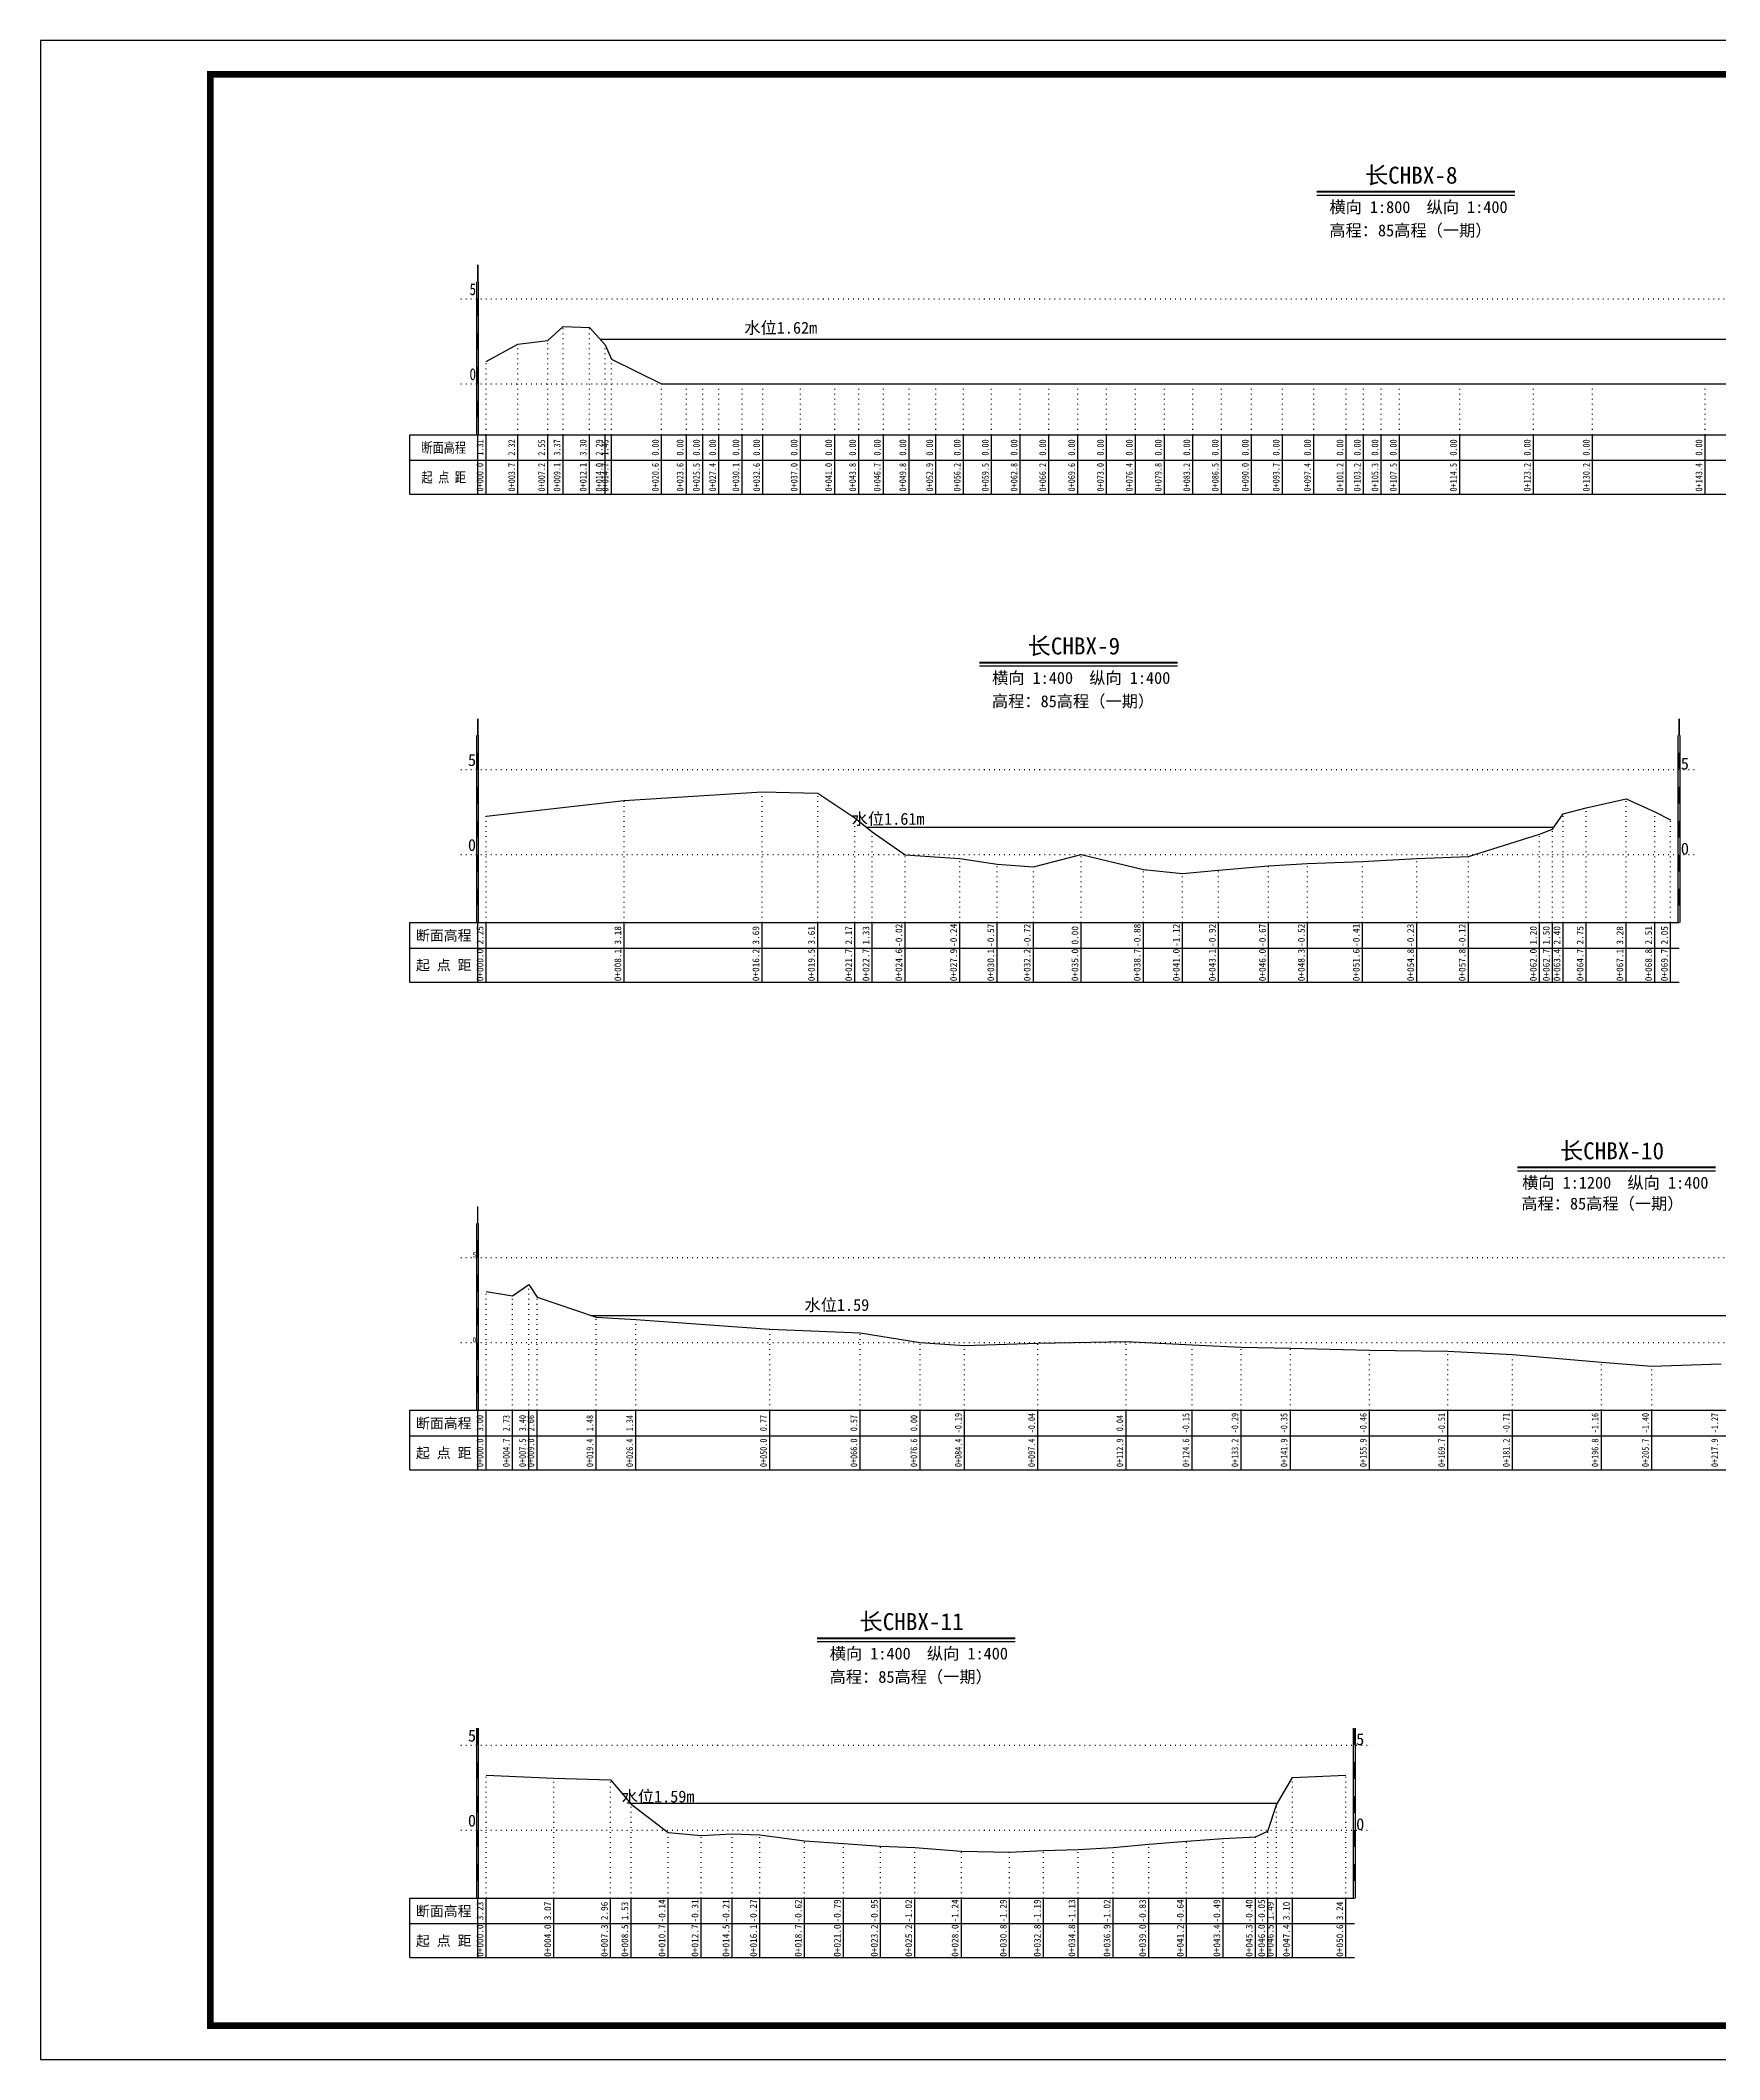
# Model space of a CAD drawing. Header units: millimetres. Extents: x 519117 to 522689, y 3371934 to 3372232.
# Drawn here: x 520017.2 to 520264.2, y 3371934.3 to 3372231.3 of the extents above; entities that cross this region are included whole.
import ezdxf
from ezdxf.enums import TextEntityAlignment as Align

# ---------------------------------------------------------------- set-up
doc = ezdxf.new("R2010")
doc.units = ezdxf.units.MM
doc.header["$LTSCALE"] = 0.4
doc.header["$MEASUREMENT"] = 0
doc.linetypes.add('X4', pattern=[1.6, 0, -1.6])
for name, color, linetype in [('DMX', 1, 'Continuous'), ('zdm1', 5, 'Continuous'), ('ZDMT5', 3, 'Continuous'), ('图框', 7, 'Continuous'), ('断面名称', 5, 'Continuous'), ('比例尺', 3, 'Continuous'), ('水位', 7, 'Continuous')]:
    doc.layers.add(name, color=color, linetype=linetype)
doc.styles.add('HDM', font='仿宋_GB2312.ttf')
doc.styles.add('宋体', font='SimSun.ttf')

msp = doc.modelspace()

# ---------------------------------------------------------------- linework, layer by layer
at = {"layer": 'DMX', "linetype": 'Continuous'}
for p, q in [((520082.8, 3372047.28), (520086.68, 3372046.6)), ((520086.68, 3372046.6), (520089.06, 3372048.28)), ((520089.06, 3372048.28), (520090.28, 3372046.43)), ((520090.28, 3372046.43), (520098.96, 3372043.48)), ((520098.96, 3372043.48), (520104.82, 3372043.13)), ((520104.82, 3372043.13), (520124.49, 3372041.7)), ((520124.49, 3372041.7), (520137.78, 3372041.2)), ((520137.78, 3372041.2), (520146.62, 3372039.78)), ((520146.62, 3372039.78), (520153.14, 3372039.3)), ((520153.14, 3372039.3), (520163.93, 3372039.68)), ((520163.93, 3372039.68), (520176.9, 3372039.88)), ((520176.9, 3372039.88), (520186.63, 3372039.4)), ((520186.63, 3372039.4), (520193.83, 3372039.05)), ((520193.83, 3372039.05), (520201.07, 3372038.9)), ((520201.07, 3372038.9), (520212.71, 3372038.63)), ((520212.71, 3372038.63), (520224.24, 3372038.5)), ((520224.24, 3372038.5), (520233.76, 3372038)), ((520233.76, 3372038), (520246.81, 3372036.88)), ((520246.81, 3372036.88), (520254.22, 3372036.28)), ((520254.22, 3372036.28), (520264.41, 3372036.6))]:
    msp.add_line(p, q, dxfattribs=at)
at = {"layer": 'DMX', "linetype": 'Continuous', "flags": 128}
for points in [[(520082.8, 3372184.05), (520087.46, 3372186.58), (520091.85, 3372187.15), (520094.14, 3372189.2), (520097.98, 3372189.03), (520100.31, 3372186.5), (520101.2, 3372184.4), (520108.6, 3372180.78), (520112.24, 3372180.78), (520114.64, 3372180.78), (520117.01, 3372180.78), (520120.44, 3372180.78), (520123.49, 3372180.78), (520129, 3372180.78), (520134.09, 3372180.78), (520137.6, 3372180.78), (520141.23, 3372180.78), (520144.99, 3372180.78), (520148.93, 3372180.78), (520152.99, 3372180.78), (520157.13, 3372180.78), (520161.35, 3372180.78), (520165.56, 3372180.78), (520169.81, 3372180.78), (520174.05, 3372180.78), (520178.3, 3372180.78), (520182.55, 3372180.78), (520186.75, 3372180.78), (520190.94, 3372180.78), (520195.35, 3372180.78), (520199.9, 3372180.78), (520204.5, 3372180.78), (520209.29, 3372180.78), (520211.83, 3372180.78), (520214.44, 3372180.78), (520217.14, 3372180.78), (520225.98, 3372180.78), (520236.84, 3372180.78), (520245.53, 3372180.78), (520262.09, 3372180.78), (520273.66, 3372180.78)], [(520082.8, 3372117.15), (520103.08, 3372119.48), (520123.38, 3372120.75), (520131.55, 3372120.55), (520137.03, 3372116.95), (520139.58, 3372114.85), (520144.4, 3372111.48), (520152.45, 3372110.93), (520157.93, 3372110.1), (520163.28, 3372109.73), (520170.3, 3372111.53), (520179.45, 3372109.33), (520185.2, 3372108.73), (520190.5, 3372109.23), (520197.88, 3372109.85), (520203.6, 3372110.23), (520211.68, 3372110.5), (520219.68, 3372110.95), (520227.25, 3372111.23), (520237.73, 3372114.53), (520239.63, 3372115.28), (520241.2, 3372117.53), (520244.6, 3372118.4), (520250.45, 3372119.73), (520254.68, 3372117.8), (520257, 3372116.65)], [(520082.8, 3371976.1), (520092.75, 3371975.7), (520101.1, 3371975.43), (520104.1, 3371971.85), (520109.58, 3371967.68), (520114.43, 3371967.25), (520118.98, 3371967.5), (520123.03, 3371967.35), (520129.6, 3371966.48), (520135.35, 3371966.05), (520140.8, 3371965.65), (520145.85, 3371965.48), (520152.68, 3371964.93), (520159.78, 3371964.8), (520164.78, 3371965.05), (520169.85, 3371965.2), (520175.03, 3371965.48), (520180.25, 3371965.95), (520185.8, 3371966.43), (520191.18, 3371966.8), (520195.93, 3371967.03), (520197.75, 3371967.9), (520199.03, 3371971.75), (520199.03, 3371971.75), (520201.4, 3371975.78), (520201.4, 3371975.78), (520209.25, 3371976.13), (520209.25, 3371976.13)]]:
    msp.add_lwpolyline(points, dxfattribs=at)
at = {"layer": 'zdm1', "linetype": 'Continuous'}
for p, q in [((520081.43, 3372173.28), (520081.43, 3372195.78)), ((520081.68, 3372173.28), (520081.68, 3372195.78)), ((520071.55, 3372173.28), (520082.8, 3372173.28)), ((520071.55, 3372164.53), (520071.55, 3372173.28)), ((520081.55, 3372164.53), (520081.55, 3372173.28)), ((520082.8, 3372173.28), (520357.48, 3372173.28)), ((520071.55, 3372169.53), (520357.48, 3372169.53)), ((520071.55, 3372164.53), (520357.48, 3372164.53)), ((520081.43, 3372101.53), (520081.43, 3372129.03)), ((520081.68, 3372101.53), (520081.68, 3372129.03)), ((520258.13, 3372101.53), (520258.13, 3372129.03)), ((520258.38, 3372101.53), (520258.38, 3372129.03)), ((520071.55, 3372092.78), (520071.55, 3372101.53)), ((520071.55, 3372101.53), (520082.8, 3372101.53)), ((520081.55, 3372092.78), (520081.55, 3372101.53)), ((520082.8, 3372101.53), (520258.25, 3372101.53)), ((520071.55, 3372097.78), (520258.25, 3372097.78)), ((520071.55, 3372092.78), (520258.25, 3372092.78)), ((520081.55, 3372057.28), (520081.55, 3372059.78)), ((520081.43, 3372029.78), (520081.43, 3372057.28)), ((520081.68, 3372029.78), (520081.68, 3372057.28)), ((520081.55, 3372052.28), (520081.55, 3372054.78)), ((520081.55, 3372047.28), (520081.55, 3372049.78)), ((520081.55, 3372042.28), (520081.55, 3372044.78)), ((520081.55, 3372037.28), (520081.55, 3372039.78)), ((520081.55, 3372032.28), (520081.55, 3372034.78)), ((520071.55, 3372021.03), (520071.55, 3372029.78)), ((520071.55, 3372029.78), (520082.8, 3372029.78)), ((520081.55, 3372021.03), (520081.55, 3372029.78)), ((520082.8, 3372029.78), (520418.87, 3372029.78)), ((520071.55, 3372026.03), (520418.87, 3372026.03)), ((520071.55, 3372021.03), (520418.87, 3372021.03)), ((520081.43, 3371958.03), (520081.43, 3371983.03)), ((520081.68, 3371958.03), (520081.68, 3371983.03)), ((520210.38, 3371958.03), (520210.38, 3371983.03)), ((520210.63, 3371958.03), (520210.63, 3371983.03)), ((520071.55, 3371949.28), (520071.55, 3371958.03)), ((520071.55, 3371958.03), (520082.8, 3371958.03)), ((520081.55, 3371949.28), (520081.55, 3371958.03)), ((520082.8, 3371958.03), (520210.5, 3371958.03)), ((520071.55, 3371954.28), (520210.5, 3371954.28)), ((520071.55, 3371949.28), (520210.5, 3371949.28))]:
    msp.add_line(p, q, dxfattribs=at)
at = {"layer": 'zdm1', "linetype": 'X4'}
for p, q in [((520079.05, 3372193.28), (520359.98, 3372193.28)), ((520079.05, 3372180.78), (520359.98, 3372180.78)), ((520079.05, 3372124.03), (520260.75, 3372124.03)), ((520079.05, 3372111.53), (520260.75, 3372111.53)), ((520079.05, 3372052.28), (520421.37, 3372052.28)), ((520079.05, 3372039.78), (520421.37, 3372039.78)), ((520079.05, 3371980.53), (520213, 3371980.53)), ((520079.05, 3371968.03), (520213, 3371968.03))]:
    msp.add_line(p, q, dxfattribs=at)
at = {"layer": 'zdm1', "linetype": 'Continuous', "flags": 128}
for points in [[(520081.55, 3372195.78, 0.25, 0.25, 0), (520081.55, 3372198.28, 0.25, 0.25, 0)], [(520081.55, 3372190.78, 0.25, 0.25, 0), (520081.55, 3372193.28, 0.25, 0.25, 0)], [(520081.55, 3372185.78, 0.25, 0.25, 0), (520081.55, 3372188.28, 0.25, 0.25, 0)], [(520081.55, 3372180.78, 0.25, 0.25, 0), (520081.55, 3372183.28, 0.25, 0.25, 0)], [(520081.55, 3372175.78, 0.25, 0.25, 0), (520081.55, 3372178.28, 0.25, 0.25, 0)], [(520081.55, 3372129.03, 0.25, 0.25, 0), (520081.55, 3372131.53, 0.25, 0.25, 0)], [(520258.25, 3372129.03, 0.25, 0.25, 0), (520258.25, 3372131.53, 0.25, 0.25, 0)], [(520081.55, 3372124.03, 0.25, 0.25, 0), (520081.55, 3372126.53, 0.25, 0.25, 0)], [(520258.25, 3372124.03, 0.25, 0.25, 0), (520258.25, 3372126.53, 0.25, 0.25, 0)], [(520081.55, 3372119.03, 0.25, 0.25, 0), (520081.55, 3372121.53, 0.25, 0.25, 0)], [(520258.25, 3372119.03, 0.25, 0.25, 0), (520258.25, 3372121.53, 0.25, 0.25, 0)], [(520081.55, 3372114.03, 0.25, 0.25, 0), (520081.55, 3372116.53, 0.25, 0.25, 0)], [(520258.25, 3372114.03, 0.25, 0.25, 0), (520258.25, 3372116.53, 0.25, 0.25, 0)], [(520081.55, 3372109.03, 0.25, 0.25, 0), (520081.55, 3372111.53, 0.25, 0.25, 0)], [(520258.25, 3372109.03, 0.25, 0.25, 0), (520258.25, 3372111.53, 0.25, 0.25, 0)], [(520081.55, 3372104.03, 0.25, 0.25, 0), (520081.55, 3372106.53, 0.25, 0.25, 0)], [(520258.25, 3372104.03, 0.25, 0.25, 0), (520258.25, 3372106.53, 0.25, 0.25, 0)], [(520081.55, 3371980.53, 0.25, 0.25, 0), (520081.55, 3371983.03, 0.25, 0.25, 0)], [(520210.5, 3371980.53, 0.25, 0.25, 0), (520210.5, 3371983.03, 0.25, 0.25, 0)], [(520081.55, 3371975.53, 0.25, 0.25, 0), (520081.55, 3371978.03, 0.25, 0.25, 0)], [(520210.5, 3371975.53, 0.25, 0.25, 0), (520210.5, 3371978.03, 0.25, 0.25, 0)], [(520081.55, 3371970.53, 0.25, 0.25, 0), (520081.55, 3371973.03, 0.25, 0.25, 0)], [(520210.5, 3371970.53, 0.25, 0.25, 0), (520210.5, 3371973.03, 0.25, 0.25, 0)], [(520081.55, 3371965.53, 0.25, 0.25, 0), (520081.55, 3371968.03, 0.25, 0.25, 0)], [(520210.5, 3371965.53, 0.25, 0.25, 0), (520210.5, 3371968.03, 0.25, 0.25, 0)], [(520081.55, 3371960.53, 0.25, 0.25, 0), (520081.55, 3371963.03, 0.25, 0.25, 0)], [(520210.5, 3371960.53, 0.25, 0.25, 0), (520210.5, 3371963.03, 0.25, 0.25, 0)]]:
    msp.add_lwpolyline(points, format="xyseb", dxfattribs=at)
at = {"layer": 'ZDMT5', "linetype": 'X4'}
for p, q in [((520094.14, 3372173.28), (520094.14, 3372189.2)), ((520097.98, 3372173.28), (520097.98, 3372189.03)), ((520087.46, 3372173.28), (520087.46, 3372186.58)), ((520091.85, 3372173.28), (520091.85, 3372187.15)), ((520100.31, 3372173.28), (520100.31, 3372186.5)), ((520082.8, 3372173.28), (520082.8, 3372184.05)), ((520101.2, 3372173.28), (520101.2, 3372184.4)), ((520108.6, 3372173.28), (520108.6, 3372180.78)), ((520112.24, 3372173.28), (520112.24, 3372180.78)), ((520114.64, 3372173.28), (520114.64, 3372180.78)), ((520117.01, 3372173.28), (520117.01, 3372180.78)), ((520120.44, 3372173.28), (520120.44, 3372180.78)), ((520123.49, 3372173.28), (520123.49, 3372180.78)), ((520129, 3372173.28), (520129, 3372180.78)), ((520134.09, 3372173.28), (520134.09, 3372180.78)), ((520137.6, 3372173.28), (520137.6, 3372180.78)), ((520141.23, 3372173.28), (520141.23, 3372180.78)), ((520144.99, 3372173.28), (520144.99, 3372180.78)), ((520148.93, 3372173.28), (520148.93, 3372180.78)), ((520152.99, 3372173.28), (520152.99, 3372180.78)), ((520157.13, 3372173.28), (520157.13, 3372180.78)), ((520161.35, 3372173.28), (520161.35, 3372180.78)), ((520165.56, 3372173.28), (520165.56, 3372180.78)), ((520169.81, 3372173.28), (520169.81, 3372180.78)), ((520174.05, 3372173.28), (520174.05, 3372180.78)), ((520178.3, 3372173.28), (520178.3, 3372180.78)), ((520182.55, 3372173.28), (520182.55, 3372180.78)), ((520186.75, 3372173.28), (520186.75, 3372180.78)), ((520190.94, 3372173.28), (520190.94, 3372180.78)), ((520195.35, 3372173.28), (520195.35, 3372180.78)), ((520199.9, 3372173.28), (520199.9, 3372180.78)), ((520204.5, 3372173.28), (520204.5, 3372180.78)), ((520209.29, 3372173.28), (520209.29, 3372180.78)), ((520211.83, 3372173.28), (520211.83, 3372180.78)), ((520214.44, 3372173.28), (520214.44, 3372180.78)), ((520217.14, 3372173.28), (520217.14, 3372180.78)), ((520225.98, 3372173.28), (520225.98, 3372180.78)), ((520236.84, 3372173.28), (520236.84, 3372180.78)), ((520245.53, 3372173.28), (520245.53, 3372180.78)), ((520262.09, 3372173.28), (520262.09, 3372180.78)), ((520123.38, 3372101.53), (520123.38, 3372120.75)), ((520131.55, 3372101.53), (520131.55, 3372120.55)), ((520103.08, 3372101.53), (520103.08, 3372119.48)), ((520241.2, 3372101.53), (520241.2, 3372117.53)), ((520244.6, 3372101.53), (520244.6, 3372118.4)), ((520250.45, 3372101.53), (520250.45, 3372119.73)), ((520254.68, 3372101.53), (520254.68, 3372117.8)), ((520082.8, 3372101.53), (520082.8, 3372117.15)), ((520137.03, 3372101.53), (520137.03, 3372116.95)), ((520139.58, 3372101.53), (520139.58, 3372114.85)), ((520237.73, 3372101.53), (520237.73, 3372114.53)), ((520239.63, 3372101.53), (520239.63, 3372115.28)), ((520257, 3372101.53), (520257, 3372116.65)), ((520144.4, 3372101.53), (520144.4, 3372111.48)), ((520170.3, 3372101.53), (520170.3, 3372111.53)), ((520152.45, 3372101.53), (520152.45, 3372110.93)), ((520157.93, 3372101.53), (520157.93, 3372110.1)), ((520163.28, 3372101.53), (520163.28, 3372109.73)), ((520179.45, 3372101.53), (520179.45, 3372109.33)), ((520185.2, 3372101.53), (520185.2, 3372108.73)), ((520190.5, 3372101.53), (520190.5, 3372109.23)), ((520197.88, 3372101.53), (520197.88, 3372109.85)), ((520203.6, 3372101.53), (520203.6, 3372110.23)), ((520211.68, 3372101.53), (520211.68, 3372110.5)), ((520219.68, 3372101.53), (520219.68, 3372110.95)), ((520227.25, 3372101.53), (520227.25, 3372111.23)), ((520082.8, 3372029.78), (520082.8, 3372047.28)), ((520086.68, 3372029.78), (520086.68, 3372046.6)), ((520089.06, 3372029.78), (520089.06, 3372048.28)), ((520090.28, 3372029.78), (520090.28, 3372046.43)), ((520098.96, 3372029.78), (520098.96, 3372043.48)), ((520104.82, 3372029.78), (520104.82, 3372043.13)), ((520124.49, 3372029.78), (520124.49, 3372041.7)), ((520137.78, 3372029.78), (520137.78, 3372041.2)), ((520146.62, 3372029.78), (520146.62, 3372039.78)), ((520153.14, 3372029.78), (520153.14, 3372039.3)), ((520163.93, 3372029.78), (520163.93, 3372039.68)), ((520176.9, 3372029.78), (520176.9, 3372039.88)), ((520186.63, 3372029.78), (520186.63, 3372039.4)), ((520193.83, 3372029.78), (520193.83, 3372039.05)), ((520201.07, 3372029.78), (520201.07, 3372038.9)), ((520212.71, 3372029.78), (520212.71, 3372038.63)), ((520224.24, 3372029.78), (520224.24, 3372038.5)), ((520233.76, 3372029.78), (520233.76, 3372038)), ((520246.81, 3372029.78), (520246.81, 3372036.88)), ((520254.22, 3372029.78), (520254.22, 3372036.28)), ((520082.8, 3371958.03), (520082.8, 3371976.1)), ((520092.75, 3371958.03), (520092.75, 3371975.7)), ((520101.1, 3371958.03), (520101.1, 3371975.43)), ((520201.4, 3371958.03), (520201.4, 3371975.78)), ((520209.25, 3371958.03), (520209.25, 3371976.13)), ((520104.1, 3371958.03), (520104.1, 3371971.85)), ((520199.03, 3371958.03), (520199.03, 3371971.75)), ((520109.58, 3371958.03), (520109.58, 3371967.68)), ((520114.43, 3371958.03), (520114.43, 3371967.25)), ((520118.98, 3371958.03), (520118.98, 3371967.5)), ((520123.03, 3371958.03), (520123.03, 3371967.35)), ((520129.6, 3371958.03), (520129.6, 3371966.48)), ((520135.35, 3371958.03), (520135.35, 3371966.05)), ((520180.25, 3371958.03), (520180.25, 3371965.95)), ((520185.8, 3371958.03), (520185.8, 3371966.43)), ((520191.18, 3371958.03), (520191.18, 3371966.8)), ((520195.93, 3371958.03), (520195.93, 3371967.03)), ((520197.75, 3371958.03), (520197.75, 3371967.9)), ((520140.8, 3371958.03), (520140.8, 3371965.65)), ((520145.85, 3371958.03), (520145.85, 3371965.48)), ((520152.68, 3371958.03), (520152.68, 3371964.93)), ((520159.78, 3371958.03), (520159.78, 3371964.8)), ((520164.78, 3371958.03), (520164.78, 3371965.05)), ((520169.85, 3371958.03), (520169.85, 3371965.2)), ((520175.03, 3371958.03), (520175.03, 3371965.48))]:
    msp.add_line(p, q, dxfattribs=at)
at = {"layer": 'ZDMT5', "linetype": 'Continuous'}
for p, q in [((520082.8, 3372164.53), (520082.8, 3372173.28)), ((520087.46, 3372164.53), (520087.46, 3372173.28)), ((520091.85, 3372164.53), (520091.85, 3372173.28)), ((520094.14, 3372164.53), (520094.14, 3372173.28)), ((520097.98, 3372164.53), (520097.98, 3372173.28)), ((520100.31, 3372164.53), (520100.31, 3372173.28)), ((520101.2, 3372164.53), (520101.2, 3372173.28)), ((520108.6, 3372164.53), (520108.6, 3372173.28)), ((520112.24, 3372164.53), (520112.24, 3372173.28)), ((520114.64, 3372164.53), (520114.64, 3372173.28)), ((520117.01, 3372164.53), (520117.01, 3372173.28)), ((520120.44, 3372164.53), (520120.44, 3372173.28)), ((520123.49, 3372164.53), (520123.49, 3372173.28)), ((520129, 3372164.53), (520129, 3372173.28)), ((520134.09, 3372164.53), (520134.09, 3372173.28)), ((520137.6, 3372164.53), (520137.6, 3372173.28)), ((520141.23, 3372164.53), (520141.23, 3372173.28)), ((520144.99, 3372164.53), (520144.99, 3372173.28)), ((520148.93, 3372164.53), (520148.93, 3372173.28)), ((520152.99, 3372164.53), (520152.99, 3372173.28)), ((520157.13, 3372164.53), (520157.13, 3372173.28)), ((520161.35, 3372164.53), (520161.35, 3372173.28)), ((520165.56, 3372164.53), (520165.56, 3372173.28)), ((520169.81, 3372164.53), (520169.81, 3372173.28)), ((520174.05, 3372164.53), (520174.05, 3372173.28)), ((520178.3, 3372164.53), (520178.3, 3372173.28)), ((520182.55, 3372164.53), (520182.55, 3372173.28)), ((520186.75, 3372164.53), (520186.75, 3372173.28)), ((520190.94, 3372164.53), (520190.94, 3372173.28)), ((520195.35, 3372164.53), (520195.35, 3372173.28)), ((520199.9, 3372164.53), (520199.9, 3372173.28)), ((520204.5, 3372164.53), (520204.5, 3372173.28)), ((520209.29, 3372164.53), (520209.29, 3372173.28)), ((520211.83, 3372164.53), (520211.83, 3372173.28)), ((520214.44, 3372164.53), (520214.44, 3372173.28)), ((520217.14, 3372164.53), (520217.14, 3372173.28)), ((520225.98, 3372164.53), (520225.98, 3372173.28)), ((520236.84, 3372164.53), (520236.84, 3372173.28)), ((520245.53, 3372164.53), (520245.53, 3372173.28)), ((520262.09, 3372164.53), (520262.09, 3372173.28)), ((520082.8, 3372092.78), (520082.8, 3372101.53)), ((520103.08, 3372092.78), (520103.08, 3372101.53)), ((520123.38, 3372092.78), (520123.38, 3372101.53)), ((520131.55, 3372092.78), (520131.55, 3372101.53)), ((520137.03, 3372092.78), (520137.03, 3372101.53)), ((520139.58, 3372092.78), (520139.58, 3372101.53)), ((520144.4, 3372092.78), (520144.4, 3372101.53)), ((520152.45, 3372092.78), (520152.45, 3372101.53)), ((520157.93, 3372092.78), (520157.93, 3372101.53)), ((520163.28, 3372092.78), (520163.28, 3372101.53)), ((520170.3, 3372092.78), (520170.3, 3372101.53)), ((520179.45, 3372092.78), (520179.45, 3372101.53)), ((520185.2, 3372092.78), (520185.2, 3372101.53)), ((520190.5, 3372092.78), (520190.5, 3372101.53)), ((520197.88, 3372092.78), (520197.88, 3372101.53)), ((520203.6, 3372092.78), (520203.6, 3372101.53)), ((520211.68, 3372092.78), (520211.68, 3372101.53)), ((520219.68, 3372092.78), (520219.68, 3372101.53)), ((520227.25, 3372092.78), (520227.25, 3372101.53)), ((520237.73, 3372092.78), (520237.73, 3372101.53)), ((520239.63, 3372092.78), (520239.63, 3372101.53)), ((520241.2, 3372092.78), (520241.2, 3372101.53)), ((520244.6, 3372092.78), (520244.6, 3372101.53)), ((520250.45, 3372092.78), (520250.45, 3372101.53)), ((520254.68, 3372092.78), (520254.68, 3372101.53)), ((520257, 3372092.78), (520257, 3372101.53)), ((520082.8, 3372021.03), (520082.8, 3372029.78)), ((520086.68, 3372021.03), (520086.68, 3372029.78)), ((520089.06, 3372021.03), (520089.06, 3372029.78)), ((520090.28, 3372021.03), (520090.28, 3372029.78)), ((520098.96, 3372021.03), (520098.96, 3372029.78)), ((520104.82, 3372021.03), (520104.82, 3372029.78)), ((520124.49, 3372021.03), (520124.49, 3372029.78)), ((520137.78, 3372021.03), (520137.78, 3372029.78)), ((520146.62, 3372021.03), (520146.62, 3372029.78)), ((520153.14, 3372021.03), (520153.14, 3372029.78)), ((520163.93, 3372021.03), (520163.93, 3372029.78)), ((520176.9, 3372021.03), (520176.9, 3372029.78)), ((520186.63, 3372021.03), (520186.63, 3372029.78)), ((520193.83, 3372021.03), (520193.83, 3372029.78)), ((520201.07, 3372021.03), (520201.07, 3372029.78)), ((520212.71, 3372021.03), (520212.71, 3372029.78)), ((520224.24, 3372021.03), (520224.24, 3372029.78)), ((520233.76, 3372021.03), (520233.76, 3372029.78)), ((520246.81, 3372021.03), (520246.81, 3372029.78)), ((520254.22, 3372021.03), (520254.22, 3372029.78)), ((520082.8, 3371949.28), (520082.8, 3371958.03)), ((520092.75, 3371949.28), (520092.75, 3371958.03)), ((520101.1, 3371949.28), (520101.1, 3371958.03)), ((520104.1, 3371949.28), (520104.1, 3371958.03)), ((520109.58, 3371949.28), (520109.58, 3371958.03)), ((520114.43, 3371949.28), (520114.43, 3371958.03)), ((520118.98, 3371949.28), (520118.98, 3371958.03)), ((520123.03, 3371949.28), (520123.03, 3371958.03)), ((520129.6, 3371949.28), (520129.6, 3371958.03)), ((520135.35, 3371949.28), (520135.35, 3371958.03)), ((520140.8, 3371949.28), (520140.8, 3371958.03)), ((520145.85, 3371949.28), (520145.85, 3371958.03)), ((520152.68, 3371949.28), (520152.68, 3371958.03)), ((520159.78, 3371949.28), (520159.78, 3371958.03)), ((520164.78, 3371949.28), (520164.78, 3371958.03)), ((520169.85, 3371949.28), (520169.85, 3371958.03)), ((520175.03, 3371949.28), (520175.03, 3371958.03)), ((520180.25, 3371949.28), (520180.25, 3371958.03)), ((520185.8, 3371949.28), (520185.8, 3371958.03)), ((520191.18, 3371949.28), (520191.18, 3371958.03)), ((520195.93, 3371949.28), (520195.93, 3371958.03)), ((520197.75, 3371949.28), (520197.75, 3371958.03)), ((520199.03, 3371949.28), (520199.03, 3371958.03)), ((520201.4, 3371949.28), (520201.4, 3371958.03)), ((520209.25, 3371949.28), (520209.25, 3371958.03))]:
    msp.add_line(p, q, dxfattribs=at)
at = {"layer": '图框', "flags": 128}
msp.add_lwpolyline([(520017.23, 3371934.28), (520437.23, 3371934.28), (520437.23, 3372231.28), (520017.23, 3372231.28)], close=True, dxfattribs=at)
at = {"layer": '图框', "const_width": 1, "flags": 128}
msp.add_lwpolyline([(520042.23, 3371939.28), (520432.23, 3371939.28), (520432.23, 3372226.28), (520042.23, 3372226.28)], close=True, dxfattribs=at)
at = {"layer": '比例尺', "color": 3, "linetype": 'Continuous', "lineweight": 40}
for p, q in [((520204.95, 3372209.03), (520234.08, 3372209.03)), ((520155.34, 3372139.78), (520184.46, 3372139.78)), ((520234.49, 3372065.53), (520263.61, 3372065.53)), ((520131.46, 3371996.28), (520160.59, 3371996.28))]:
    msp.add_line(p, q, dxfattribs=at)
at = {"layer": '比例尺', "color": 3, "linetype": 'Continuous'}
for p, q in [((520204.95, 3372208.53), (520234.08, 3372208.53)), ((520155.34, 3372139.28), (520184.46, 3372139.28)), ((520234.49, 3372065.03), (520263.61, 3372065.03)), ((520131.46, 3371995.78), (520160.59, 3371995.78))]:
    msp.add_line(p, q, dxfattribs=at)
at = {"layer": '水位', "color": 6, "linetype": 'Continuous'}
for p, q in [((520099.55, 3372187.33), (520334.47, 3372187.33)), ((520138.73, 3372115.55), (520239.82, 3372115.55)), ((520098.15, 3372043.75), (520402.54, 3372043.75)), ((520103.98, 3371972), (520199.17, 3371972))]:
    msp.add_line(p, q, dxfattribs=at)

# ---------------------------------------------------------------- texts
at = {"layer": 'zdm1', "linetype": 'Continuous', "style": 'HDM', "width": 0.8}
for s, p in [('5', (520081.3, 3372193.28)), ('0', (520081.3, 3372180.78))]:
    msp.add_text(s, height=1.75, dxfattribs=at).set_placement(p, align=Align.BOTTOM_RIGHT)
for s, p in [('断面高程', (520076.55, 3372171.4)), ('起 点 距', (520076.55, 3372167.03))]:
    msp.add_text(s, height=1.5, dxfattribs=at).set_placement(p, align=Align.MIDDLE)
at = {"layer": 'zdm1', "linetype": 'Continuous', "style": 'HDM'}
for s, p in [('5', (520081.3, 3372124.03)), ('0', (520081.3, 3372111.53)), ('5', (520081.3, 3371980.53)), ('0', (520081.3, 3371968.03))]:
    msp.add_text(s, height=1.75, dxfattribs=at).set_placement(p, align=Align.BOTTOM_RIGHT)
for s, p in [('5', (520258.5, 3372124.03)), ('0', (520258.5, 3372111.53)), ('5', (520210.75, 3371980.53)), ('0', (520210.75, 3371968.03))]:
    msp.add_text(s, height=1.75, dxfattribs=at).set_placement(p)
for s, p in [('断面高程', (520076.55, 3372099.65)), ('起 点 距', (520076.55, 3372095.28)), ('断面高程', (520076.55, 3372027.9)), ('起 点 距', (520076.55, 3372023.53)), ('断面高程', (520076.55, 3371956.15)), ('起 点 距', (520076.55, 3371951.78))]:
    msp.add_text(s, height=1.5, dxfattribs=at).set_placement(p, align=Align.MIDDLE)
at = {"layer": 'zdm1', "linetype": 'Continuous', "style": 'HDM', "width": 0.8}
for s, p in [('5', (520081.3, 3372052.28)), ('0', (520081.3, 3372039.78))]:
    msp.add_text(s, height=0.75, dxfattribs=at).set_placement(p, align=Align.RIGHT)
at = {"layer": 'ZDMT5', "linetype": 'Continuous', "style": 'HDM', "width": 0.8}
for s, p in [('1.31', (520082.68, 3372171.4)), ('2.32', (520087.34, 3372171.4)), ('2.55', (520091.73, 3372171.4)), ('3.37', (520094.01, 3372171.4)), ('3.30', (520097.85, 3372171.4)), ('2.29', (520100.19, 3372171.4)), ('1.45', (520101.08, 3372171.4)), ('0.00', (520108.48, 3372171.4)), ('0.00', (520112.11, 3372171.4)), ('0.00', (520114.51, 3372171.4)), ('0.00', (520116.89, 3372171.4)), ('0.00', (520120.31, 3372171.4)), ('0.00', (520123.36, 3372171.4)), ('0.00', (520128.88, 3372171.4)), ('0.00', (520133.96, 3372171.4)), ('0.00', (520137.48, 3372171.4)), ('0.00', (520141.1, 3372171.4)), ('0.00', (520144.86, 3372171.4)), ('0.00', (520148.8, 3372171.4)), ('0.00', (520152.86, 3372171.4)), ('0.00', (520157, 3372171.4)), ('0.00', (520161.23, 3372171.4)), ('0.00', (520165.44, 3372171.4)), ('0.00', (520169.69, 3372171.4)), ('0.00', (520173.93, 3372171.4)), ('0.00', (520178.18, 3372171.4)), ('0.00', (520182.43, 3372171.4)), ('0.00', (520186.63, 3372171.4)), ('0.00', (520190.81, 3372171.4)), ('0.00', (520195.23, 3372171.4)), ('0.00', (520199.78, 3372171.4)), ('0.00', (520204.38, 3372171.4)), ('0.00', (520209.16, 3372171.4)), ('0.00', (520211.7, 3372171.4)), ('0.00', (520214.31, 3372171.4)), ('0.00', (520217.01, 3372171.4)), ('0.00', (520225.85, 3372171.4)), ('0.00', (520236.71, 3372171.4)), ('0.00', (520245.4, 3372171.4)), ('0.00', (520261.96, 3372171.4)), ('0+000.0', (520082.68, 3372167.03)), ('0+003.7', (520087.34, 3372167.03)), ('0+007.2', (520091.73, 3372167.03)), ('0+009.1', (520094.01, 3372167.03)), ('0+012.1', (520097.85, 3372167.03)), ('0+014.0', (520100.19, 3372167.03)), ('0+014.7', (520101.08, 3372167.03)), ('0+020.6', (520108.48, 3372167.03)), ('0+023.6', (520112.11, 3372167.03)), ('0+025.5', (520114.51, 3372167.03)), ('0+027.4', (520116.89, 3372167.03)), ('0+030.1', (520120.31, 3372167.03)), ('0+032.6', (520123.36, 3372167.03)), ('0+037.0', (520128.88, 3372167.03)), ('0+041.0', (520133.96, 3372167.03)), ('0+043.8', (520137.48, 3372167.03)), ('0+046.7', (520141.1, 3372167.03)), ('0+049.8', (520144.86, 3372167.03)), ('0+052.9', (520148.8, 3372167.03)), ('0+056.2', (520152.86, 3372167.03)), ('0+059.5', (520157, 3372167.03)), ('0+062.8', (520161.23, 3372167.03)), ('0+066.2', (520165.44, 3372167.03)), ('0+069.6', (520169.69, 3372167.03)), ('0+073.0', (520173.93, 3372167.03)), ('0+076.4', (520178.18, 3372167.03)), ('0+079.8', (520182.43, 3372167.03)), ('0+083.2', (520186.63, 3372167.03)), ('0+086.5', (520190.81, 3372167.03)), ('0+090.0', (520195.23, 3372167.03)), ('0+093.7', (520199.78, 3372167.03)), ('0+097.4', (520204.38, 3372167.03)), ('0+101.2', (520209.16, 3372167.03)), ('0+103.2', (520211.7, 3372167.03)), ('0+105.3', (520214.31, 3372167.03)), ('0+107.5', (520217.01, 3372167.03)), ('0+114.5', (520225.85, 3372167.03)), ('0+123.2', (520236.71, 3372167.03)), ('0+130.2', (520245.4, 3372167.03)), ('0+143.4', (520261.96, 3372167.03)), ('3.00', (520082.68, 3372027.9)), ('2.73', (520086.55, 3372027.9)), ('3.40', (520088.93, 3372027.9)), ('2.66', (520090.16, 3372027.9)), ('1.48', (520098.83, 3372027.9)), ('1.34', (520104.69, 3372027.9)), ('0.77', (520124.37, 3372027.9)), ('0.57', (520137.66, 3372027.9)), ('0.00', (520146.49, 3372027.9)), ('-0.19', (520153.02, 3372027.9)), ('-0.04', (520163.81, 3372027.9)), ('0.04', (520176.78, 3372027.9)), ('-0.15', (520186.5, 3372027.9)), ('-0.29', (520193.71, 3372027.9)), ('-0.35', (520200.94, 3372027.9)), ('-0.46', (520212.58, 3372027.9)), ('-0.51', (520224.12, 3372027.9)), ('-0.71', (520233.63, 3372027.9)), ('-1.16', (520246.68, 3372027.9)), ('-1.40', (520254.09, 3372027.9)), ('-1.27', (520264.28, 3372027.9)), ('0+000.0', (520082.68, 3372023.53)), ('0+004.7', (520086.55, 3372023.53)), ('0+007.5', (520088.93, 3372023.53)), ('0+009.0', (520090.16, 3372023.53)), ('0+019.4', (520098.83, 3372023.53)), ('0+026.4', (520104.69, 3372023.53)), ('0+050.0', (520124.37, 3372023.53)), ('0+066.0', (520137.66, 3372023.53)), ('0+076.6', (520146.49, 3372023.53)), ('0+084.4', (520153.02, 3372023.53)), ('0+097.4', (520163.81, 3372023.53)), ('0+112.9', (520176.78, 3372023.53)), ('0+124.6', (520186.5, 3372023.53)), ('0+133.2', (520193.71, 3372023.53)), ('0+141.9', (520200.94, 3372023.53)), ('0+155.9', (520212.58, 3372023.53)), ('0+169.7', (520224.12, 3372023.53)), ('0+181.2', (520233.63, 3372023.53)), ('0+196.8', (520246.68, 3372023.53)), ('0+205.7', (520254.09, 3372023.53)), ('0+217.9', (520264.28, 3372023.53))]:
    msp.add_text(s, height=1, rotation=90, dxfattribs=at).set_placement(p, align=Align.BOTTOM_CENTER)
at = {"layer": 'ZDMT5', "linetype": 'Continuous', "style": 'HDM'}
for s, p in [('2.25', (520082.68, 3372099.65)), ('3.18', (520102.95, 3372099.65)), ('3.69', (520123.25, 3372099.65)), ('3.61', (520131.43, 3372099.65)), ('2.17', (520136.9, 3372099.65)), ('1.33', (520139.45, 3372099.65)), ('-0.02', (520144.28, 3372099.65)), ('-0.24', (520152.33, 3372099.65)), ('-0.57', (520157.8, 3372099.65)), ('-0.72', (520163.15, 3372099.65)), ('0.00', (520170.18, 3372099.65)), ('-0.88', (520179.33, 3372099.65)), ('-1.12', (520185.08, 3372099.65)), ('-0.92', (520190.38, 3372099.65)), ('-0.67', (520197.75, 3372099.65)), ('-0.52', (520203.48, 3372099.65)), ('-0.41', (520211.55, 3372099.65)), ('-0.23', (520219.55, 3372099.65)), ('-0.12', (520227.13, 3372099.65)), ('1.20', (520237.6, 3372099.65)), ('1.50', (520239.5, 3372099.65)), ('2.40', (520241.08, 3372099.65)), ('2.75', (520244.48, 3372099.65)), ('3.28', (520250.33, 3372099.65)), ('2.51', (520254.55, 3372099.65)), ('2.05', (520256.88, 3372099.65)), ('0+000.0', (520082.68, 3372095.28)), ('0+008.1', (520102.95, 3372095.28)), ('0+016.2', (520123.25, 3372095.28)), ('0+019.5', (520131.43, 3372095.28)), ('0+021.7', (520136.9, 3372095.28)), ('0+022.7', (520139.45, 3372095.28)), ('0+024.6', (520144.28, 3372095.28)), ('0+027.9', (520152.33, 3372095.28)), ('0+030.1', (520157.8, 3372095.28)), ('0+032.2', (520163.15, 3372095.28)), ('0+035.0', (520170.18, 3372095.28)), ('0+038.7', (520179.33, 3372095.28)), ('0+041.0', (520185.08, 3372095.28)), ('0+043.1', (520190.38, 3372095.28)), ('0+046.0', (520197.75, 3372095.28)), ('0+048.3', (520203.48, 3372095.28)), ('0+051.6', (520211.55, 3372095.28)), ('0+054.8', (520219.55, 3372095.28)), ('0+057.8', (520227.13, 3372095.28)), ('0+062.0', (520237.6, 3372095.28)), ('0+062.7', (520239.5, 3372095.28)), ('0+063.4', (520241.08, 3372095.28)), ('0+064.7', (520244.48, 3372095.28)), ('0+067.1', (520250.33, 3372095.28)), ('0+068.8', (520254.55, 3372095.28)), ('0+069.7', (520256.88, 3372095.28)), ('3.23', (520082.68, 3371956.15)), ('3.07', (520092.63, 3371956.15)), ('2.96', (520100.98, 3371956.15)), ('1.53', (520103.98, 3371956.15)), ('-0.14', (520109.45, 3371956.15)), ('-0.31', (520114.3, 3371956.15)), ('-0.21', (520118.85, 3371956.15)), ('-0.27', (520122.9, 3371956.15)), ('-0.62', (520129.48, 3371956.15)), ('-0.79', (520135.23, 3371956.15)), ('-0.95', (520140.68, 3371956.15)), ('-1.02', (520145.73, 3371956.15)), ('-1.24', (520152.55, 3371956.15)), ('-1.29', (520159.65, 3371956.15)), ('-1.19', (520164.65, 3371956.15)), ('-1.13', (520169.73, 3371956.15)), ('-1.02', (520174.9, 3371956.15)), ('-0.83', (520180.13, 3371956.15)), ('-0.64', (520185.68, 3371956.15)), ('-0.49', (520191.05, 3371956.15)), ('-0.40', (520195.8, 3371956.15)), ('-0.05', (520197.63, 3371956.15)), ('1.49', (520198.9, 3371956.15)), ('3.10', (520201.28, 3371956.15)), ('3.24', (520209.13, 3371956.15)), ('0+000.0', (520082.68, 3371951.78)), ('0+004.0', (520092.63, 3371951.78)), ('0+007.3', (520100.98, 3371951.78)), ('0+008.5', (520103.98, 3371951.78)), ('0+010.7', (520109.45, 3371951.78)), ('0+012.7', (520114.3, 3371951.78)), ('0+014.5', (520118.85, 3371951.78)), ('0+016.1', (520122.9, 3371951.78)), ('0+018.7', (520129.48, 3371951.78)), ('0+021.0', (520135.23, 3371951.78)), ('0+023.2', (520140.68, 3371951.78)), ('0+025.2', (520145.73, 3371951.78)), ('0+028.0', (520152.55, 3371951.78)), ('0+030.8', (520159.65, 3371951.78)), ('0+032.8', (520164.65, 3371951.78)), ('0+034.8', (520169.73, 3371951.78)), ('0+036.9', (520174.9, 3371951.78)), ('0+039.0', (520180.13, 3371951.78)), ('0+041.2', (520185.68, 3371951.78)), ('0+043.4', (520191.05, 3371951.78)), ('0+045.3', (520195.8, 3371951.78)), ('0+046.0', (520197.63, 3371951.78)), ('0+046.5', (520198.9, 3371951.78)), ('0+047.4', (520201.28, 3371951.78)), ('0+050.6', (520209.13, 3371951.78))]:
    msp.add_text(s, height=1, rotation=90, dxfattribs=at).set_placement(p, align=Align.BOTTOM_CENTER)
at = {"layer": '断面名称', "color": 5, "linetype": 'Continuous', "style": 'HDM'}
for s, p in [('长CHBX-8', (520218.85, 3372211.5)), ('长CHBX-9', (520169.23, 3372142.25)), ('长CHBX-10', (520248.38, 3372068)), ('长CHBX-11', (520145.36, 3371998.75))]:
    msp.add_text(s, height=2.5, dxfattribs=at).set_placement(p, align=Align.MIDDLE)
at = {"layer": '比例尺', "color": 3, "linetype": 'Continuous', "style": 'HDM'}
for s, p in [('横向 1:800  纵向 1:400', (520233.02, 3372205.36)), ('高程：85高程（一期）', (520230.66, 3372201.93)), ('横向 1:400  纵向 1:400', (520183.41, 3372136.11)), ('高程：85高程（一期）', (520181.04, 3372132.68)), ('横向 1:1200  纵向 1:400', (520262.56, 3372061.86)), ('高程：85高程（一期）', (520258.9, 3372058.79)), ('横向 1:400  纵向 1:400', (520159.53, 3371992.61)), ('高程：85高程（一期）', (520157.17, 3371989.18))]:
    msp.add_text(s, height=1.75, dxfattribs=at).set_placement(p, align=Align.BOTTOM_RIGHT)
at = {"layer": '水位', "color": 6, "linetype": 'Continuous'}
for s, style, p in [('水位1.62m', '宋体', (520126.12, 3372189.05)), ('水位1.61m', 'HDM', (520141.91, 3372116.82)), ('水位1.59', 'HDM', (520134.37, 3372045.32)), ('水位1.59m', 'HDM', (520108.07, 3371973.02))]:
    msp.add_text(s, height=1.75, dxfattribs=dict(at, style=style)).set_placement(p, align=Align.MIDDLE)

doc.saveas('drawing.dxf')
